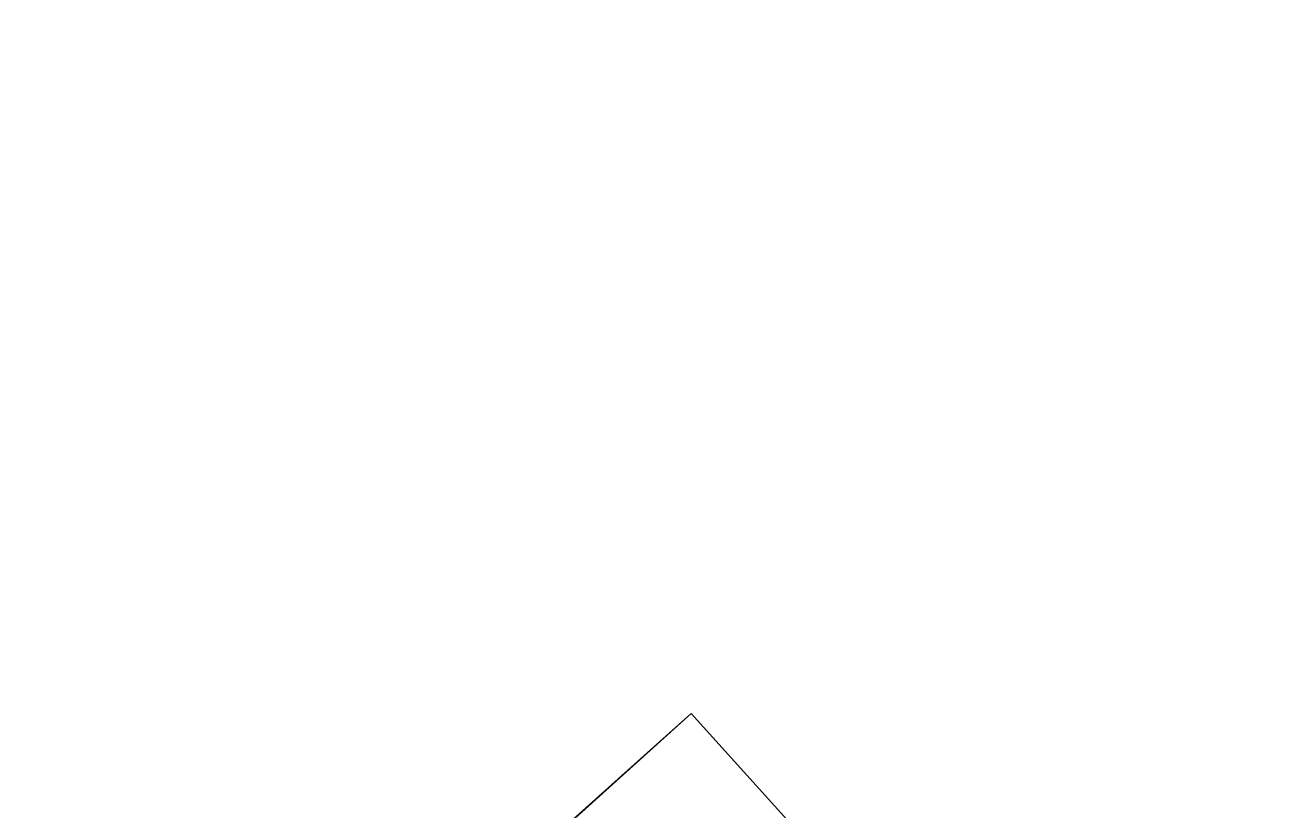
# Model space of a CAD drawing. Header units: metres. Extents: x 286532 to 329498, y 7396783 to 7466136.
# Drawn here: x 320683.23 to 320700.95, y 7414674.26 to 7414685.45 of the extents above; entities that cross this region are included whole.
import ezdxf

# ---------------------------------------------------------------- set-up
doc = ezdxf.new("R2010")
doc.units = ezdxf.units.M
doc.header["$LTSCALE"] = 10
doc.layers.get('0').update_dxf_attribs({"color": 255})
doc.layers.add('_  ARQ-AUX-001', color=1, linetype='Continuous', lineweight=5)
doc.layers.add('_AUX-PLATAFORMA COTAS', color=1, linetype='Continuous', lineweight=25)
doc.styles.get("Standard").update_dxf_attribs({"font": 'arial.ttf'})
doc.dimstyles.new('ISO-25', dxfattribs={"dimtxt": 2.5, "dimasz": 2.5, "dimexe": 1.25, "dimexo": 0.625, "dimtad": 1, "dimtxsty": 'Standard', "dimcen": 2.5, "dimadec": 0, "dimazin": 0, "dimtfac": 1, "dimtmove": 0, "dimatfit": 3, "dimfxl": 1, "dimarcsym": 0})

# ---------------------------------------------------------------- blocks, each defined once
blk = doc.blocks.new('estação_caieiras')
at = {"layer": '_  ARQ-AUX-001'}
for p, q in [((-52.353, -85.915), (-60.818, -93.55)), ((-52.353, -85.915), (-55.323, -88.594)), ((-52.892, -86.398), (-52.353, -85.915)), ((-45.655, -93.341), (-52.353, -85.915)), ((-45.655, -93.341), (-52.353, -85.915)), ((-52.353, -85.915), (-45.655, -93.341)), ((-53.07, -86.557), (-52.892, -86.398)), ((-60.851, -93.514), (-53.07, -86.557))]:
    blk.add_line(p, q, dxfattribs=at)
blk = doc.blocks.new('_ArchTick')
at = {"color": 0, "linetype": 'ByBlock', "const_width": 0.15}
blk.add_lwpolyline([(-0.5, -0.5), (0.5, 0.5)], dxfattribs=at)
blk = doc.blocks.new('*D137')
at = {"layer": '_AUX-PLATAFORMA COTAS', "color": 0, "lineweight": -2, "ltscale": 0.05, "transparency": 16777216}
for p, q in [((320741.741, 7414765.256), (320741.409, 7414765.625)), ((320608.581, 7414644.14), (320742.246, 7414764.696)), ((320608.076, 7414644.7), (320607.744, 7414645.068))]:
    blk.add_line(p, q, dxfattribs=at)
at = {"layer": 'Defpoints', "color": 0, "ltscale": 0.05, "transparency": 16777216}
for p in [(320742.246, 7414764.696), (320745.09, 7414761.544), (320611.424, 7414640.987)]:
    blk.add_point(p, dxfattribs=at)
at = {"layer": '_AUX-PLATAFORMA COTAS', "color": 0, "lineweight": -2, "ltscale": 0.05, "transparency": 16777216, "xscale": 2.5, "yscale": 2.5, "zscale": 2.5}
for p, rotation in [((320742.246, 7414764.696), 42.04810420278162), ((320608.581, 7414644.14), 222.0481042027816)]:
    blk.add_blockref('_ArchTick', p, dxfattribs=dict(at, rotation=rotation))
at = {"layer": '_AUX-PLATAFORMA COTAS', "color": 0, "ltscale": 0.05, "transparency": 16777216, "insert": (320673.041, 7414707.049), "char_height": 4, "attachment_point": 5, "rotation": 42.0481}
blk.add_mtext('180', dxfattribs=at)

msp = doc.modelspace()

# ---------------------------------------------------------------- block references
msp.add_blockref('estação_caieiras', (320745.09, 7414761.544))

# ---------------------------------------------------------------- dimensions: what is measured, and where the dimension line sits
at = {"layer": '_AUX-PLATAFORMA COTAS', "ltscale": 0.05}
dim = msp.add_aligned_dim(p1=(320611.424, 7414640.987), p2=(320745.09, 7414761.544), distance=4.246, dimstyle='ISO-25', override={"dimtxt": 4, "dimexo": 5, "dimgap": 1.5, "dimtad": 3, "dimblk1": 'ArchTick', "dimblk2": 'ArchTick', "dimsah": 1}, dxfattribs=at)
dim.commit()
dim.dimension.update_dxf_attribs({"geometry": '*D137', "text_midpoint": (320673.041, 7414707.049)})

doc.saveas('drawing.dxf')
